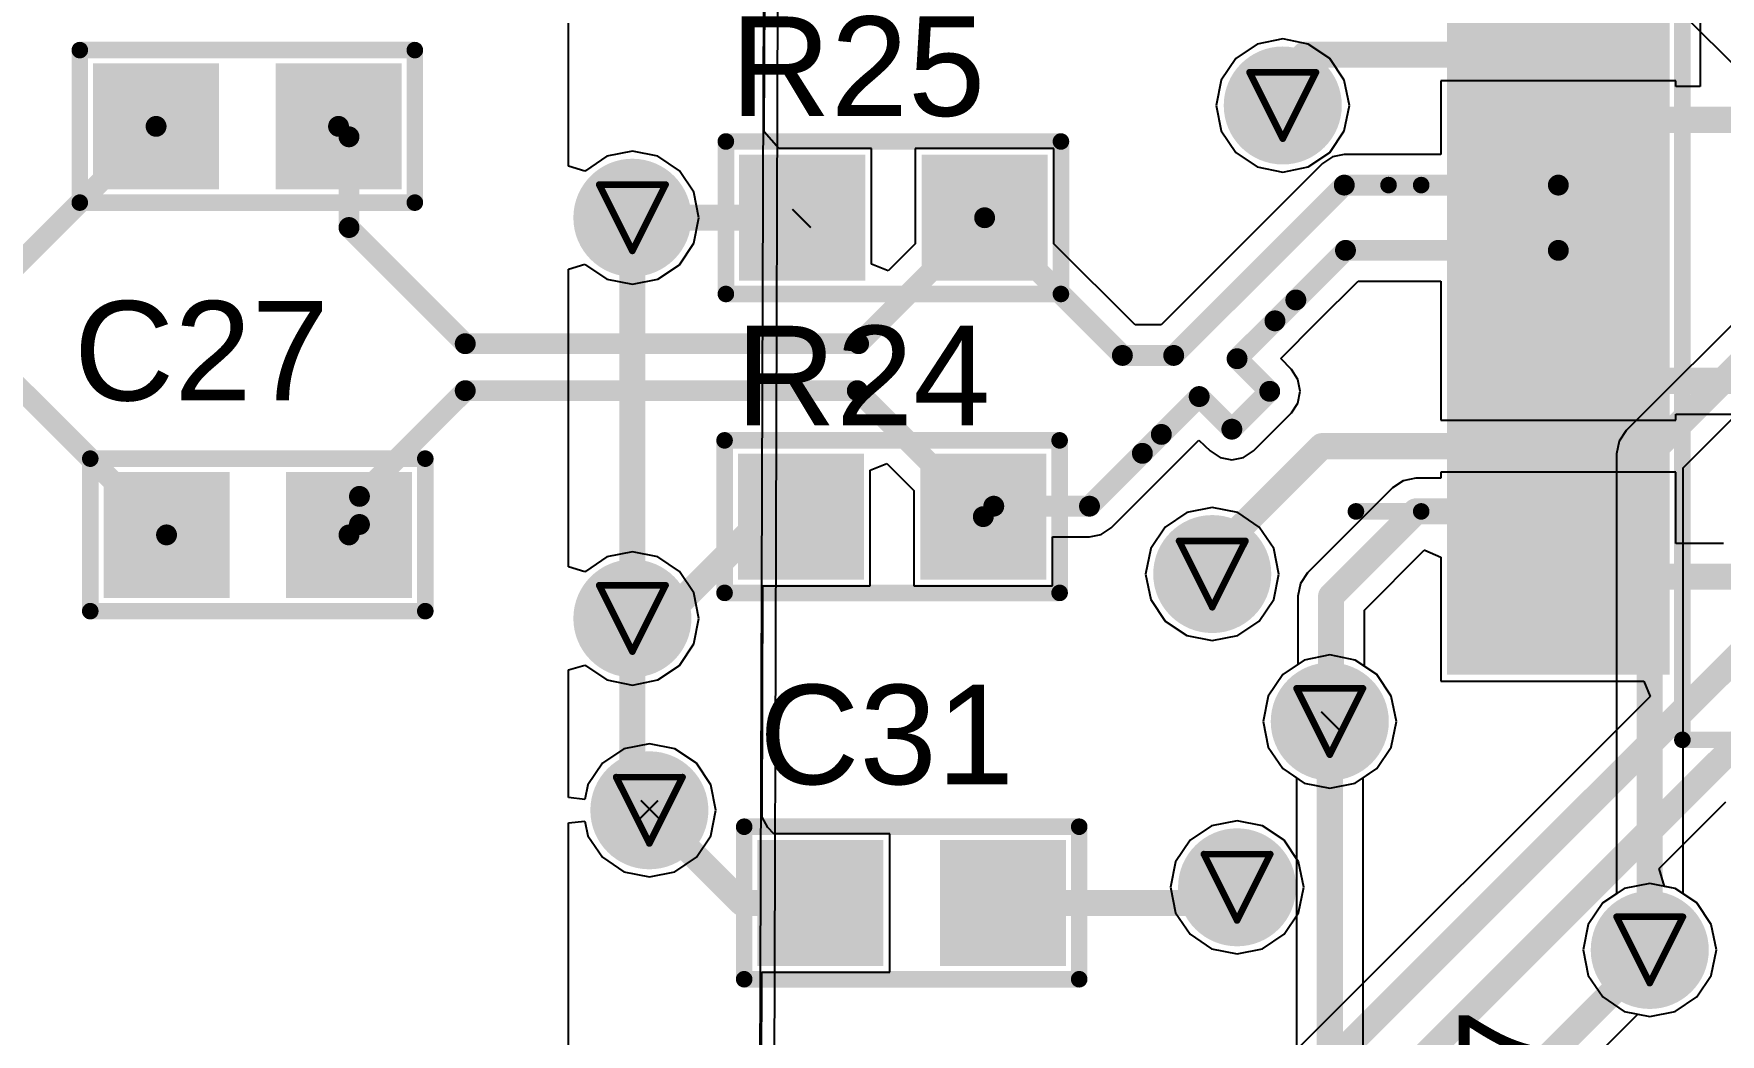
# Model space of a CAD drawing. Header units: inches. Extents: x 0 to 423, y -3 to 110.
# Drawn here: x 26.39 to 39.3, y 7.78 to 15.45 of the extents above; entities that cross this region are included whole.
import ezdxf

# ---------------------------------------------------------------- set-up
doc = ezdxf.new("R2010")
doc.units = ezdxf.units.IN
for name, color, linetype in [('Bottom Layer', 5, 'Continuous'), ('Bottom Solder', 6, 'Continuous'), ('Drill Drawing', 1, 'Continuous'), ('Mechanical 16', 56, 'Continuous'), ('Mechanical 6', 56, 'Continuous'), ('Mid Layer', 16, 'Continuous'), ('Mid Layer 2', 76, 'Continuous'), ('Top Layer', 1, 'Continuous'), ('Top Overlay', 2, 'Continuous'), ('Top Paste', 8, 'Continuous'), ('Top Solder', 216, 'Continuous'), ('Via Holes', 16, 'Continuous')]:
    doc.layers.add(name, color=color, linetype=linetype)
doc.styles.add('Arial', font='', dxfattribs={"height": 0.2})
doc.styles.get('Arial').set_extended_font_data('Arial')

# ---------------------------------------------------------------- blocks, each defined once
blk = doc.blocks.new('C_1608_93')
at = {"layer": 'Top Layer'}
for points in [[(-0.381, 0.381), (0.381, 0.381), (0.381, -0.381), (-0.381, -0.381)], [(1.016, 0.381), (1.778, 0.381), (1.778, -0.381), (1.016, -0.381)]]:
    blk.add_hatch(color=1, dxfattribs=at).paths.add_polyline_path(points)
at = {"layer": 'Top Paste'}
for points in [[(-0.381, 0.381), (0.381, 0.381), (0.381, -0.381), (-0.381, -0.381)], [(1.016, 0.381), (1.778, 0.381), (1.778, -0.381), (1.016, -0.381)]]:
    blk.add_hatch(color=8, dxfattribs=at).paths.add_polyline_path(points)
at = {"layer": 'Top Solder'}
for points in [[(-0.4826, 0.4826), (0.4826, 0.4826), (0.4826, -0.4826), (-0.4826, -0.4826)], [(0.9144, 0.4826), (1.8796, 0.4826), (1.8796, -0.4826), (0.9144, -0.4826)]]:
    blk.add_hatch(color=216, dxfattribs=at).paths.add_polyline_path(points)
at = {"layer": 'Top Overlay', "const_width": 0.127}
for points in [[(-0.5842, -0.5842), (-0.5842, 0.5842)], [(-0.5842, 0.5842), (1.9812, 0.5842)], [(1.9812, -0.5842), (1.9812, 0.5842)], [(-0.5842, -0.5842), (1.9812, -0.5842)]]:
    blk.add_lwpolyline(points, dxfattribs=at)
at = {"layer": 'Top Overlay', "const_width": 0.0635}
for points in [[(-0.61595, 0.5842, 1), (-0.55245, 0.5842, 1)], [(-0.61595, 0.5842, 1), (-0.55245, 0.5842, 1)], [(1.94945, 0.5842, 1), (2.01295, 0.5842, 1)], [(1.94945, 0.5842, 1), (2.01295, 0.5842, 1)], [(-0.61595, -0.5842, 1), (-0.55245, -0.5842, 1)], [(-0.61595, -0.5842, 1), (-0.55245, -0.5842, 1)], [(1.94945, -0.5842, 1), (2.01295, -0.5842, 1)], [(1.94945, -0.5842, 1), (2.01295, -0.5842, 1)]]:
    blk.add_lwpolyline(points, format="xyb", close=True, dxfattribs=at)
blk = doc.blocks.new('C_1608_96')
at = {"layer": 'Top Layer'}
for points in [[(-0.381, 0.381), (0.381, 0.381), (0.381, -0.381), (-0.381, -0.381)], [(1.016, 0.381), (1.778, 0.381), (1.778, -0.381), (1.016, -0.381)]]:
    blk.add_hatch(color=1, dxfattribs=at).paths.add_polyline_path(points)
at = {"layer": 'Top Paste'}
for points in [[(-0.381, 0.381), (0.381, 0.381), (0.381, -0.381), (-0.381, -0.381)], [(1.016, 0.381), (1.778, 0.381), (1.778, -0.381), (1.016, -0.381)]]:
    blk.add_hatch(color=8, dxfattribs=at).paths.add_polyline_path(points)
at = {"layer": 'Top Solder'}
for points in [[(-0.4826, 0.4826), (0.4826, 0.4826), (0.4826, -0.4826), (-0.4826, -0.4826)], [(0.9144, 0.4826), (1.8796, 0.4826), (1.8796, -0.4826), (0.9144, -0.4826)]]:
    blk.add_hatch(color=216, dxfattribs=at).paths.add_polyline_path(points)
at = {"layer": 'Top Overlay', "const_width": 0.127}
for points in [[(-0.5842, -0.5842), (-0.5842, 0.5842)], [(-0.5842, 0.5842), (1.9812, 0.5842)], [(1.9812, -0.5842), (1.9812, 0.5842)], [(-0.5842, -0.5842), (1.9812, -0.5842)]]:
    blk.add_lwpolyline(points, dxfattribs=at)
at = {"layer": 'Top Overlay', "const_width": 0.0635}
for points in [[(-0.61595, 0.5842, 1), (-0.55245, 0.5842, 1)], [(-0.61595, 0.5842, 1), (-0.55245, 0.5842, 1)], [(1.94945, 0.5842, 1), (2.01295, 0.5842, 1)], [(1.94945, 0.5842, 1), (2.01295, 0.5842, 1)], [(-0.61595, -0.5842, 1), (-0.55245, -0.5842, 1)], [(-0.61595, -0.5842, 1), (-0.55245, -0.5842, 1)], [(1.94945, -0.5842, 1), (2.01295, -0.5842, 1)], [(1.94945, -0.5842, 1), (2.01295, -0.5842, 1)]]:
    blk.add_lwpolyline(points, format="xyb", close=True, dxfattribs=at)
blk = doc.blocks.new('C_1608_97')
at = {"layer": 'Top Layer'}
for points in [[(-0.381, 0.381), (0.381, 0.381), (0.381, -0.381), (-0.381, -0.381)], [(1.016, 0.381), (1.778, 0.381), (1.778, -0.381), (1.016, -0.381)]]:
    blk.add_hatch(color=1, dxfattribs=at).paths.add_polyline_path(points)
at = {"layer": 'Top Paste'}
for points in [[(-0.381, 0.381), (0.381, 0.381), (0.381, -0.381), (-0.381, -0.381)], [(1.016, 0.381), (1.778, 0.381), (1.778, -0.381), (1.016, -0.381)]]:
    blk.add_hatch(color=8, dxfattribs=at).paths.add_polyline_path(points)
at = {"layer": 'Top Solder'}
for points in [[(-0.4826, 0.4826), (0.4826, 0.4826), (0.4826, -0.4826), (-0.4826, -0.4826)], [(0.9144, 0.4826), (1.8796, 0.4826), (1.8796, -0.4826), (0.9144, -0.4826)]]:
    blk.add_hatch(color=216, dxfattribs=at).paths.add_polyline_path(points)
at = {"layer": 'Top Overlay', "const_width": 0.127}
for points in [[(-0.5842, 0.5842), (-0.5842, -0.5842)], [(1.9812, 0.5842), (-0.5842, 0.5842)], [(1.9812, 0.5842), (1.9812, -0.5842)], [(1.9812, -0.5842), (-0.5842, -0.5842)]]:
    blk.add_lwpolyline(points, dxfattribs=at)
at = {"layer": 'Top Overlay', "const_width": 0.0635}
for points in [[(-0.61595, 0.5842, 1), (-0.55245, 0.5842, 1)], [(-0.61595, 0.5842, 1), (-0.55245, 0.5842, 1)], [(1.94945, 0.5842, 1), (2.01295, 0.5842, 1)], [(1.94945, 0.5842, 1), (2.01295, 0.5842, 1)], [(-0.61595, -0.5842, 1), (-0.55245, -0.5842, 1)], [(-0.61595, -0.5842, 1), (-0.55245, -0.5842, 1)], [(1.94945, -0.5842, 1), (2.01295, -0.5842, 1)], [(1.94945, -0.5842, 1), (2.01295, -0.5842, 1)]]:
    blk.add_lwpolyline(points, format="xyb", close=True, dxfattribs=at)
blk = doc.blocks.new('R_1608_125')
at = {"layer": 'Top Layer'}
for points in [[(-0.381, 0.381), (0.381, 0.381), (0.381, -0.381), (-0.381, -0.381)], [(1.016, 0.381), (1.778, 0.381), (1.778, -0.381), (1.016, -0.381)]]:
    blk.add_hatch(color=1, dxfattribs=at).paths.add_polyline_path(points)
at = {"layer": 'Top Paste'}
for points in [[(-0.381, 0.381), (0.381, 0.381), (0.381, -0.381), (-0.381, -0.381)], [(1.016, 0.381), (1.778, 0.381), (1.778, -0.381), (1.016, -0.381)]]:
    blk.add_hatch(color=8, dxfattribs=at).paths.add_polyline_path(points)
at = {"layer": 'Top Solder'}
for points in [[(-0.4826, 0.4826), (0.4826, 0.4826), (0.4826, -0.4826), (-0.4826, -0.4826)], [(0.9144, 0.4826), (1.8796, 0.4826), (1.8796, -0.4826), (0.9144, -0.4826)]]:
    blk.add_hatch(color=216, dxfattribs=at).paths.add_polyline_path(points)
at = {"layer": 'Top Overlay', "const_width": 0.127}
for points in [[(-0.5842, 0.5842), (1.9812, 0.5842)], [(-0.5842, -0.5842), (-0.5842, 0.5842)], [(1.9812, -0.5842), (1.9812, 0.5842)], [(-0.5842, -0.5842), (1.9812, -0.5842)]]:
    blk.add_lwpolyline(points, dxfattribs=at)
at = {"layer": 'Top Overlay', "const_width": 0.0635}
for points in [[(-0.61595, 0.5842, 1), (-0.55245, 0.5842, 1)], [(-0.61595, 0.5842, 1), (-0.55245, 0.5842, 1)], [(1.94945, 0.5842, 1), (2.01295, 0.5842, 1)], [(1.94945, 0.5842, 1), (2.01295, 0.5842, 1)], [(-0.61595, -0.5842, 1), (-0.55245, -0.5842, 1)], [(-0.61595, -0.5842, 1), (-0.55245, -0.5842, 1)], [(1.94945, -0.5842, 1), (2.01295, -0.5842, 1)], [(1.94945, -0.5842, 1), (2.01295, -0.5842, 1)]]:
    blk.add_lwpolyline(points, format="xyb", close=True, dxfattribs=at)
blk = doc.blocks.new('R_1608_126')
at = {"layer": 'Top Layer'}
for points in [[(-0.381, 0.381), (0.381, 0.381), (0.381, -0.381), (-0.381, -0.381)], [(1.016, 0.381), (1.778, 0.381), (1.778, -0.381), (1.016, -0.381)]]:
    blk.add_hatch(color=1, dxfattribs=at).paths.add_polyline_path(points)
at = {"layer": 'Top Paste'}
for points in [[(-0.381, 0.381), (0.381, 0.381), (0.381, -0.381), (-0.381, -0.381)], [(1.016, 0.381), (1.778, 0.381), (1.778, -0.381), (1.016, -0.381)]]:
    blk.add_hatch(color=8, dxfattribs=at).paths.add_polyline_path(points)
at = {"layer": 'Top Solder'}
for points in [[(-0.4826, 0.4826), (0.4826, 0.4826), (0.4826, -0.4826), (-0.4826, -0.4826)], [(0.9144, 0.4826), (1.8796, 0.4826), (1.8796, -0.4826), (0.9144, -0.4826)]]:
    blk.add_hatch(color=216, dxfattribs=at).paths.add_polyline_path(points)
at = {"layer": 'Top Overlay', "const_width": 0.127}
for points in [[(-0.5842, 0.5842), (1.9812, 0.5842)], [(-0.5842, -0.5842), (-0.5842, 0.5842)], [(1.9812, -0.5842), (1.9812, 0.5842)], [(-0.5842, -0.5842), (1.9812, -0.5842)]]:
    blk.add_lwpolyline(points, dxfattribs=at)
at = {"layer": 'Top Overlay', "const_width": 0.0635}
for points in [[(-0.61595, 0.5842, 1), (-0.55245, 0.5842, 1)], [(-0.61595, 0.5842, 1), (-0.55245, 0.5842, 1)], [(1.94945, 0.5842, 1), (2.01295, 0.5842, 1)], [(1.94945, 0.5842, 1), (2.01295, 0.5842, 1)], [(-0.61595, -0.5842, 1), (-0.55245, -0.5842, 1)], [(-0.61595, -0.5842, 1), (-0.55245, -0.5842, 1)], [(1.94945, -0.5842, 1), (2.01295, -0.5842, 1)], [(1.94945, -0.5842, 1), (2.01295, -0.5842, 1)]]:
    blk.add_lwpolyline(points, format="xyb", close=True, dxfattribs=at)
blk = doc.blocks.new('W5500_131')
at = {"layer": 'Top Layer'}
for points in [[(-5.200142, 1.900047), (-3.700018, 1.900047), (-3.700018, 1.600073), (-5.200142, 1.600073)], [(-5.200142, 1.399921), (-3.700018, 1.399921), (-3.700018, 1.099947), (-5.200142, 1.099947)], [(-5.200142, 0.900049), (-3.700018, 0.900049), (-3.700018, 0.600075), (-5.200142, 0.600075)], [(-5.200142, 0.399923), (-3.700018, 0.399923), (-3.700018, 0.099949), (-5.200142, 0.099949)], [(-5.200142, -0.099949), (-3.700018, -0.099949), (-3.700018, -0.399923), (-5.200142, -0.399923)], [(-5.200142, -0.600075), (-3.700018, -0.600075), (-3.700018, -0.900049), (-5.200142, -0.900049)], [(-5.200142, -1.099947), (-3.700018, -1.099947), (-3.700018, -1.399921), (-5.200142, -1.399921)], [(-5.200142, -1.600073), (-3.700018, -1.600073), (-3.700018, -1.900047), (-5.200142, -1.900047)], [(-5.200142, -2.099945), (-3.700018, -2.099945), (-3.700018, -2.399919), (-5.200142, -2.399919)], [(-5.200142, -2.600071), (-3.700018, -2.600071), (-3.700018, -2.900045), (-5.200142, -2.900045)]]:
    blk.add_hatch(color=1, dxfattribs=at).paths.add_polyline_path(points)
at = {"layer": 'Top Paste'}
for points in [[(-5.200142, 1.900047), (-3.700018, 1.900047), (-3.700018, 1.600073), (-5.200142, 1.600073)], [(-5.200142, 1.399921), (-3.700018, 1.399921), (-3.700018, 1.099947), (-5.200142, 1.099947)], [(-5.200142, 0.900049), (-3.700018, 0.900049), (-3.700018, 0.600075), (-5.200142, 0.600075)], [(-5.200142, 0.399923), (-3.700018, 0.399923), (-3.700018, 0.099949), (-5.200142, 0.099949)], [(-5.200142, -0.099949), (-3.700018, -0.099949), (-3.700018, -0.399923), (-5.200142, -0.399923)], [(-5.200142, -0.600075), (-3.700018, -0.600075), (-3.700018, -0.900049), (-5.200142, -0.900049)], [(-5.200142, -1.099947), (-3.700018, -1.099947), (-3.700018, -1.399921), (-5.200142, -1.399921)], [(-5.200142, -1.600073), (-3.700018, -1.600073), (-3.700018, -1.900047), (-5.200142, -1.900047)], [(-5.200142, -2.099945), (-3.700018, -2.099945), (-3.700018, -2.399919), (-5.200142, -2.399919)], [(-5.200142, -2.600071), (-3.700018, -2.600071), (-3.700018, -2.900045), (-5.200142, -2.900045)]]:
    blk.add_hatch(color=8, dxfattribs=at).paths.add_polyline_path(points)
at = {"layer": 'Top Solder'}
for points in [[(-5.301742, 2.001647), (-3.598418, 2.001647), (-3.598418, 1.498473), (-5.301742, 1.498473)], [(-5.301742, 1.501521), (-3.598418, 1.501521), (-3.598418, 0.998347), (-5.301742, 0.998347)], [(-5.301742, 1.001649), (-3.598418, 1.001649), (-3.598418, 0.498475), (-5.301742, 0.498475)], [(-5.301742, 0.501523), (-3.598418, 0.501523), (-3.598418, -0.001651), (-5.301742, -0.001651)], [(-5.301742, 0.001651), (-3.598418, 0.001651), (-3.598418, -0.501523), (-5.301742, -0.501523)], [(-5.301742, -0.498475), (-3.598418, -0.498475), (-3.598418, -1.001649), (-5.301742, -1.001649)], [(-5.301742, -0.998347), (-3.598418, -0.998347), (-3.598418, -1.501521), (-5.301742, -1.501521)], [(-5.301742, -1.498473), (-3.598418, -1.498473), (-3.598418, -2.001647), (-5.301742, -2.001647)], [(-5.301742, -1.998345), (-3.598418, -1.998345), (-3.598418, -2.501519), (-5.301742, -2.501519)], [(-5.301742, -2.498471), (-3.598418, -2.498471), (-3.598418, -3.001645), (-5.301742, -3.001645)]]:
    blk.add_hatch(color=216, dxfattribs=at).paths.add_polyline_path(points)
at = {"layer": 'Mechanical 16', "const_width": 0.127}
for points in [[(-3.50012, -3.50012), (-3.50012, 3.50012)], [(-3.50012, -3.50012), (3.50012, -3.50012)]]:
    blk.add_lwpolyline(points, dxfattribs=at)
at = {"layer": 'Mechanical 16', "const_width": 0.0635}
blk.add_lwpolyline([(-3.53187, -3.50012, 1), (-3.46837, -3.50012, 1)], format="xyb", close=True, dxfattribs=at)
blk.add_lwpolyline([(-3.53187, -3.50012, 1), (-3.46837, -3.50012, 1)], format="xyb", close=True, dxfattribs=at)
at = {"layer": 'Mechanical 6', "const_width": 0.127}
for points in [[(-5.750052, 0.750062), (-5.500116, 0.750062)], [(-5.999988, -1.75006), (-5.500116, -1.75006)]]:
    blk.add_lwpolyline(points, dxfattribs=at)
at = {"layer": 'Mechanical 6', "const_width": 0.0635}
for points in [[(-5.781802, 0.750062, 1), (-5.718302, 0.750062, 1)], [(-5.531866, 0.750062, 1), (-5.468366, 0.750062, 1)], [(-6.031738, -1.75006, 1), (-5.968238, -1.75006, 1)], [(-5.531866, -1.75006, 1), (-5.468366, -1.75006, 1)]]:
    blk.add_lwpolyline(points, format="xyb", close=True, dxfattribs=at)

msp = doc.modelspace()

# ---------------------------------------------------------------- hatches: boundary and pattern name
at = {"layer": 'Bottom Layer'}
h = msp.add_hatch(color=5, dxfattribs=at)
edge = h.paths.add_edge_path()
edge.add_arc((35.95, 14.9), 0.35, 0, 360)
h = msp.add_hatch(color=5, dxfattribs=at)
edge = h.paths.add_edge_path()
edge.add_arc((30.97, 14.04), 0.35, 0, 360)
h = msp.add_hatch(color=5, dxfattribs=at)
edge = h.paths.add_edge_path()
edge.add_arc((35.41, 11.31), 0.35, 0, 360)
h = msp.add_hatch(color=5, dxfattribs=at)
edge = h.paths.add_edge_path()
edge.add_arc((30.97, 10.97), 0.35, 0, 360)
h = msp.add_hatch(color=5, dxfattribs=at)
edge = h.paths.add_edge_path()
edge.add_arc((36.31, 10.18), 0.35, 0, 360)
h = msp.add_hatch(color=5, dxfattribs=at)
edge = h.paths.add_edge_path()
edge.add_arc((31.1, 9.5), 0.35, 0, 360)
h = msp.add_hatch(color=5, dxfattribs=at)
edge = h.paths.add_edge_path()
edge.add_arc((35.6, 8.91), 0.35, 0, 360)
h = msp.add_hatch(color=5, dxfattribs=at)
edge = h.paths.add_edge_path()
edge.add_arc((38.76, 8.43), 0.35, 0, 360)
at = {"layer": 'Bottom Solder'}
h = msp.add_hatch(color=6, dxfattribs=at)
edge = h.paths.add_edge_path()
edge.add_arc((35.95, 14.9), 0.452, 0, 360)
h = msp.add_hatch(color=6, dxfattribs=at)
edge = h.paths.add_edge_path()
edge.add_arc((30.97, 14.04), 0.452, 0, 360)
h = msp.add_hatch(color=6, dxfattribs=at)
edge = h.paths.add_edge_path()
edge.add_arc((35.41, 11.31), 0.452, 0, 360)
h = msp.add_hatch(color=6, dxfattribs=at)
edge = h.paths.add_edge_path()
edge.add_arc((30.97, 10.97), 0.452, 0, 360)
h = msp.add_hatch(color=6, dxfattribs=at)
edge = h.paths.add_edge_path()
edge.add_arc((36.31, 10.18), 0.452, 0, 360)
h = msp.add_hatch(color=6, dxfattribs=at)
edge = h.paths.add_edge_path()
edge.add_arc((31.1, 9.5), 0.452, 0, 360)
h = msp.add_hatch(color=6, dxfattribs=at)
edge = h.paths.add_edge_path()
edge.add_arc((35.6, 8.91), 0.452, 0, 360)
h = msp.add_hatch(color=6, dxfattribs=at)
edge = h.paths.add_edge_path()
edge.add_arc((38.76, 8.43), 0.452, 0, 360)
at = {"layer": 'Mid Layer'}
h = msp.add_hatch(color=16, dxfattribs=at)
edge = h.paths.add_edge_path()
edge.add_arc((35.95, 14.9), 0.35, 0, 360)
h = msp.add_hatch(color=16, dxfattribs=at)
edge = h.paths.add_edge_path()
edge.add_arc((30.97, 14.04), 0.35, 0, 360)
h = msp.add_hatch(color=16, dxfattribs=at)
edge = h.paths.add_edge_path()
edge.add_arc((35.41, 11.31), 0.35, 0, 360)
h = msp.add_hatch(color=16, dxfattribs=at)
edge = h.paths.add_edge_path()
edge.add_arc((30.97, 10.97), 0.35, 0, 360)
h = msp.add_hatch(color=16, dxfattribs=at)
edge = h.paths.add_edge_path()
edge.add_arc((36.31, 10.18), 0.35, 0, 360)
h = msp.add_hatch(color=16, dxfattribs=at)
edge = h.paths.add_edge_path()
edge.add_arc((31.1, 9.5), 0.35, 0, 360)
h = msp.add_hatch(color=16, dxfattribs=at)
edge = h.paths.add_edge_path()
edge.add_arc((35.6, 8.91), 0.35, 0, 360)
h = msp.add_hatch(color=16, dxfattribs=at)
edge = h.paths.add_edge_path()
edge.add_arc((38.76, 8.43), 0.35, 0, 360)
at = {"layer": 'Mid Layer 2'}
h = msp.add_hatch(color=76, dxfattribs=at)
edge = h.paths.add_edge_path()
edge.add_arc((35.95, 14.9), 0.35, 0, 360)
h = msp.add_hatch(color=76, dxfattribs=at)
edge = h.paths.add_edge_path()
edge.add_arc((30.97, 14.04), 0.35, 0, 360)
h = msp.add_hatch(color=76, dxfattribs=at)
edge = h.paths.add_edge_path()
edge.add_arc((35.41, 11.31), 0.35, 0, 360)
h = msp.add_hatch(color=76, dxfattribs=at)
edge = h.paths.add_edge_path()
edge.add_arc((30.97, 10.97), 0.35, 0, 360)
h = msp.add_hatch(color=76, dxfattribs=at)
edge = h.paths.add_edge_path()
edge.add_arc((36.31, 10.18), 0.35, 0, 360)
h = msp.add_hatch(color=76, dxfattribs=at)
edge = h.paths.add_edge_path()
edge.add_arc((31.1, 9.5), 0.35, 0, 360)
h = msp.add_hatch(color=76, dxfattribs=at)
edge = h.paths.add_edge_path()
edge.add_arc((35.6, 8.91), 0.35, 0, 360)
h = msp.add_hatch(color=76, dxfattribs=at)
edge = h.paths.add_edge_path()
edge.add_arc((38.76, 8.43), 0.35, 0, 360)
at = {"layer": 'Top Layer'}
h = msp.add_hatch(color=1, dxfattribs=at)
edge = h.paths.add_edge_path()
edge.add_arc((35.95, 14.9), 0.35, 0, 360)
h = msp.add_hatch(color=1, dxfattribs=at)
edge = h.paths.add_edge_path()
edge.add_arc((30.97, 14.04), 0.35, 0, 360)
h = msp.add_hatch(color=1, dxfattribs=at)
edge = h.paths.add_edge_path()
edge.add_arc((35.41, 11.31), 0.35, 0, 360)
h = msp.add_hatch(color=1, dxfattribs=at)
edge = h.paths.add_edge_path()
edge.add_arc((30.97, 10.97), 0.35, 0, 360)
h = msp.add_hatch(color=1, dxfattribs=at)
edge = h.paths.add_edge_path()
edge.add_arc((36.31, 10.18), 0.35, 0, 360)
h = msp.add_hatch(color=1, dxfattribs=at)
edge = h.paths.add_edge_path()
edge.add_arc((31.1, 9.5), 0.35, 0, 360)
h = msp.add_hatch(color=1, dxfattribs=at)
edge = h.paths.add_edge_path()
edge.add_arc((35.6, 8.91), 0.35, 0, 360)
h = msp.add_hatch(color=1, dxfattribs=at)
edge = h.paths.add_edge_path()
edge.add_arc((38.76, 8.43), 0.35, 0, 360)
at = {"layer": 'Top Solder'}
h = msp.add_hatch(color=216, dxfattribs=at)
edge = h.paths.add_edge_path()
edge.add_arc((35.95, 14.9), 0.452, 0, 360)
h = msp.add_hatch(color=216, dxfattribs=at)
edge = h.paths.add_edge_path()
edge.add_arc((30.97, 14.04), 0.452, 0, 360)
h = msp.add_hatch(color=216, dxfattribs=at)
edge = h.paths.add_edge_path()
edge.add_arc((35.41, 11.31), 0.452, 0, 360)
h = msp.add_hatch(color=216, dxfattribs=at)
edge = h.paths.add_edge_path()
edge.add_arc((30.97, 10.97), 0.452, 0, 360)
h = msp.add_hatch(color=216, dxfattribs=at)
edge = h.paths.add_edge_path()
edge.add_arc((36.31, 10.18), 0.452, 0, 360)
h = msp.add_hatch(color=216, dxfattribs=at)
edge = h.paths.add_edge_path()
edge.add_arc((31.1, 9.5), 0.452, 0, 360)
h = msp.add_hatch(color=216, dxfattribs=at)
edge = h.paths.add_edge_path()
edge.add_arc((35.6, 8.91), 0.452, 0, 360)
h = msp.add_hatch(color=216, dxfattribs=at)
edge = h.paths.add_edge_path()
edge.add_arc((38.76, 8.43), 0.452, 0, 360)
at = {"layer": 'Via Holes'}
h = msp.add_hatch(color=7, dxfattribs=at)
edge = h.paths.add_edge_path()
edge.add_arc((35.95, 14.9), 0.25, 0, 360)
h = msp.add_hatch(color=7, dxfattribs=at)
edge = h.paths.add_edge_path()
edge.add_arc((30.97, 14.04), 0.25, 0, 360)
h = msp.add_hatch(color=7, dxfattribs=at)
edge = h.paths.add_edge_path()
edge.add_arc((35.41, 11.31), 0.25, 0, 360)
h = msp.add_hatch(color=7, dxfattribs=at)
edge = h.paths.add_edge_path()
edge.add_arc((30.97, 10.97), 0.25, 0, 360)
h = msp.add_hatch(color=7, dxfattribs=at)
edge = h.paths.add_edge_path()
edge.add_arc((36.31, 10.18), 0.25, 0, 360)
h = msp.add_hatch(color=7, dxfattribs=at)
edge = h.paths.add_edge_path()
edge.add_arc((31.1, 9.5), 0.25, 0, 360)
h = msp.add_hatch(color=7, dxfattribs=at)
edge = h.paths.add_edge_path()
edge.add_arc((35.6, 8.91), 0.25, 0, 360)
h = msp.add_hatch(color=7, dxfattribs=at)
edge = h.paths.add_edge_path()
edge.add_arc((38.76, 8.43), 0.25, 0, 360)

# ---------------------------------------------------------------- linework, layer by layer
at = {"layer": 'Bottom Layer'}
for p, q in [((31.973, 14.969), (31.995, 21.859)), ((42.265, 16.095), (38.58, 12.41)), ((39.015, 12.124), (42.625, 15.735)), ((31.942, 5.432), (31.973, 14.969)), ((38.58, 12.41), (38.525, 12.328)), ((38.525, 12.328), (38.505, 12.23)), ((38.505, 12.23), (38.505, 8.861)), ((39.015, 8.861), (39.015, 12.124)), ((36.115, 10.651), (35.95, 10.541)), ((36.31, 10.69), (36.115, 10.651)), ((36.505, 10.651), (36.31, 10.69)), ((36.67, 10.541), (36.505, 10.651)), ((35.95, 10.541), (35.839, 10.375)), ((36.781, 10.375), (36.67, 10.541)), ((35.839, 10.375), (35.8, 10.18)), ((36.82, 10.18), (36.781, 10.375)), ((35.8, 10.18), (35.839, 9.985)), ((36.781, 9.985), (36.82, 10.18)), ((35.839, 9.985), (35.95, 9.82)), ((36.67, 9.82), (36.781, 9.985)), ((35.95, 9.82), (36.055, 9.749)), ((36.565, 9.749), (36.67, 9.82)), ((36.055, 9.749), (36.055, 6.006)), ((36.565, 5.9), (36.565, 9.749)), ((38.4, 8.79), (38.289, 8.625)), ((38.505, 8.861), (38.4, 8.79)), ((39.12, 8.79), (39.015, 8.861)), ((39.231, 8.625), (39.12, 8.79)), ((38.289, 8.625), (38.25, 8.43)), ((39.27, 8.43), (39.231, 8.625)), ((38.25, 8.43), (38.289, 8.235)), ((39.231, 8.235), (39.27, 8.43)), ((38.289, 8.235), (38.4, 8.07)), ((39.12, 8.07), (39.231, 8.235)), ((38.4, 8.07), (38.565, 7.959)), ((38.955, 7.959), (39.12, 8.07)), ((38.565, 7.959), (38.76, 7.92)), ((38.76, 7.92), (38.955, 7.959))]:
    msp.add_line(p, q, dxfattribs=at)
at = {"layer": 'Bottom Layer', "const_width": 0.2}
for points in [[(38.76, 12.23), (42.75, 16.22)], [(30.97, 10.97), (30.97, 14.04)], [(38.76, 8.43), (38.76, 12.23)], [(30.97, 9.63), (30.97, 10.97)], [(36.31, 5.9), (36.31, 10.18)], [(30.97, 9.63), (31.09, 9.51)]]:
    msp.add_lwpolyline(points, dxfattribs=at)
at = {"layer": 'Bottom Layer', "const_width": 0.1}
for points in [[(30.92, 14.04, 1), (31.02, 14.04, 1)], [(38.71, 12.23, 1), (38.81, 12.23, 1)], [(38.71, 12.23, 1), (38.81, 12.23, 1)], [(30.92, 10.97, 1), (31.02, 10.97, 1)], [(30.92, 10.97, 1), (31.02, 10.97, 1)], [(36.26, 10.18, 1), (36.36, 10.18, 1)], [(30.92, 9.63, 1), (31.02, 9.63, 1)], [(30.92, 9.63, 1), (31.02, 9.63, 1)], [(31.04, 9.51, 1), (31.14, 9.51, 1)], [(38.71, 8.43, 1), (38.81, 8.43, 1)]]:
    msp.add_lwpolyline(points, format="xyb", close=True, dxfattribs=at)
at = {"layer": 'Drill Drawing', "const_width": 0.0508}
for points in [[(35.696, 15.154), (36.204, 15.154)], [(35.696, 15.154), (35.95, 14.646)], [(35.95, 14.646), (36.204, 15.154)], [(30.716, 14.294), (31.224, 14.294)], [(30.716, 14.294), (30.97, 13.786)], [(30.97, 13.786), (31.224, 14.294)], [(35.156, 11.564), (35.664, 11.564)], [(35.156, 11.564), (35.41, 11.056)], [(35.41, 11.056), (35.664, 11.564)], [(30.716, 11.224), (31.224, 11.224)], [(30.716, 11.224), (30.97, 10.716)], [(30.97, 10.716), (31.224, 11.224)], [(36.056, 10.434), (36.564, 10.434)], [(36.056, 10.434), (36.31, 9.926)], [(36.31, 9.926), (36.564, 10.434)], [(30.846, 9.754), (31.354, 9.754)], [(30.846, 9.754), (31.1, 9.246)], [(31.1, 9.246), (31.354, 9.754)], [(35.346, 9.164), (35.854, 9.164)], [(35.346, 9.164), (35.6, 8.656)], [(35.6, 8.656), (35.854, 9.164)], [(38.506, 8.684), (39.014, 8.684)], [(38.506, 8.684), (38.76, 8.176)], [(38.76, 8.176), (39.014, 8.684)]]:
    msp.add_lwpolyline(points, dxfattribs=at)
at = {"layer": 'Drill Drawing', "const_width": 0.0254}
for points in [[(35.683, 15.154, 1), (35.709, 15.154, 1)], [(35.683, 15.154, 1), (35.709, 15.154, 1)], [(36.191, 15.154, 1), (36.217, 15.154, 1)], [(36.191, 15.154, 1), (36.217, 15.154, 1)], [(35.937, 14.646, 1), (35.963, 14.646, 1)], [(35.937, 14.646, 1), (35.963, 14.646, 1)], [(30.703, 14.294, 1), (30.729, 14.294, 1)], [(30.703, 14.294, 1), (30.729, 14.294, 1)], [(31.211, 14.294, 1), (31.237, 14.294, 1)], [(31.211, 14.294, 1), (31.237, 14.294, 1)], [(30.957, 13.786, 1), (30.983, 13.786, 1)], [(30.957, 13.786, 1), (30.983, 13.786, 1)], [(35.143, 11.564, 1), (35.169, 11.564, 1)], [(35.143, 11.564, 1), (35.169, 11.564, 1)], [(35.651, 11.564, 1), (35.677, 11.564, 1)], [(35.651, 11.564, 1), (35.677, 11.564, 1)], [(30.703, 11.224, 1), (30.729, 11.224, 1)], [(30.703, 11.224, 1), (30.729, 11.224, 1)], [(31.211, 11.224, 1), (31.237, 11.224, 1)], [(31.211, 11.224, 1), (31.237, 11.224, 1)], [(35.397, 11.056, 1), (35.423, 11.056, 1)], [(35.397, 11.056, 1), (35.423, 11.056, 1)], [(30.957, 10.716, 1), (30.983, 10.716, 1)], [(30.957, 10.716, 1), (30.983, 10.716, 1)], [(36.043, 10.434, 1), (36.069, 10.434, 1)], [(36.043, 10.434, 1), (36.069, 10.434, 1)], [(36.551, 10.434, 1), (36.577, 10.434, 1)], [(36.551, 10.434, 1), (36.577, 10.434, 1)], [(36.297, 9.926, 1), (36.323, 9.926, 1)], [(36.297, 9.926, 1), (36.323, 9.926, 1)], [(30.833, 9.754, 1), (30.859, 9.754, 1)], [(30.833, 9.754, 1), (30.859, 9.754, 1)], [(31.341, 9.754, 1), (31.367, 9.754, 1)], [(31.341, 9.754, 1), (31.367, 9.754, 1)], [(31.087, 9.246, 1), (31.113, 9.246, 1)], [(31.087, 9.246, 1), (31.113, 9.246, 1)], [(35.333, 9.164, 1), (35.359, 9.164, 1)], [(35.333, 9.164, 1), (35.359, 9.164, 1)], [(35.841, 9.164, 1), (35.867, 9.164, 1)], [(35.841, 9.164, 1), (35.867, 9.164, 1)], [(35.587, 8.656, 1), (35.613, 8.656, 1)], [(35.587, 8.656, 1), (35.613, 8.656, 1)], [(38.493, 8.684, 1), (38.519, 8.684, 1)], [(38.493, 8.684, 1), (38.519, 8.684, 1)], [(39.001, 8.684, 1), (39.027, 8.684, 1)], [(39.001, 8.684, 1), (39.027, 8.684, 1)], [(38.747, 8.176, 1), (38.773, 8.176, 1)], [(38.747, 8.176, 1), (38.773, 8.176, 1)]]:
    msp.add_lwpolyline(points, format="xyb", close=True, dxfattribs=at)
at = {"layer": 'Mid Layer'}
for p, q in [((32.037, 0.89), (32.226, 60.02)), ((36.115, 10.651), (35.95, 10.541)), ((36.31, 10.69), (36.115, 10.651)), ((36.505, 10.651), (36.31, 10.69)), ((36.67, 10.541), (36.505, 10.651)), ((35.95, 10.541), (35.839, 10.375)), ((36.781, 10.375), (36.67, 10.541)), ((35.839, 10.375), (35.8, 10.18)), ((36.82, 10.18), (36.781, 10.375)), ((35.8, 10.18), (35.839, 9.985)), ((36.781, 9.985), (36.82, 10.18)), ((35.839, 9.985), (35.95, 9.82)), ((36.67, 9.82), (36.781, 9.985)), ((35.95, 9.82), (36.115, 9.709)), ((36.505, 9.709), (36.67, 9.82)), ((36.115, 9.709), (36.31, 9.67)), ((36.31, 9.67), (36.505, 9.709)), ((38.76, 8.94), (38.565, 8.901)), ((38.955, 8.901), (38.76, 8.94)), ((38.4, 8.79), (38.289, 8.625)), ((38.565, 8.901), (38.4, 8.79)), ((39.12, 8.79), (38.955, 8.901)), ((39.231, 8.625), (39.12, 8.79)), ((38.289, 8.625), (38.25, 8.43)), ((39.27, 8.43), (39.231, 8.625)), ((38.25, 8.43), (38.289, 8.235)), ((39.231, 8.235), (39.27, 8.43)), ((38.289, 8.235), (38.4, 8.07)), ((39.12, 8.07), (39.231, 8.235)), ((38.4, 8.07), (38.565, 7.959)), ((38.955, 7.959), (39.12, 8.07)), ((38.565, 7.959), (38.76, 7.92)), ((38.76, 7.92), (38.955, 7.959))]:
    msp.add_line(p, q, dxfattribs=at)
at = {"layer": 'Mid Layer 2'}
for p, q in [((30.48, 14.435), (30.48, 19.38)), ((35.233, 19.38), (43.844, 10.769)), ((35.755, 15.371), (35.59, 15.26)), ((35.95, 15.41), (35.755, 15.371)), ((36.145, 15.371), (35.95, 15.41)), ((36.31, 15.26), (36.145, 15.371)), ((35.59, 15.26), (35.479, 15.095)), ((36.421, 15.095), (36.31, 15.26)), ((35.479, 15.095), (35.44, 14.9)), ((36.46, 14.9), (36.421, 15.095)), ((35.44, 14.9), (35.479, 14.705)), ((36.421, 14.705), (36.46, 14.9)), ((35.479, 14.705), (35.59, 14.54)), ((36.31, 14.54), (36.421, 14.705)), ((30.775, 14.511), (30.61, 14.4)), ((30.97, 14.55), (30.775, 14.511)), ((31.165, 14.511), (30.97, 14.55)), ((31.33, 14.4), (31.165, 14.511)), ((35.59, 14.54), (35.755, 14.429)), ((36.145, 14.429), (36.31, 14.54)), ((30.607, 14.397), (30.48, 14.435)), ((30.61, 14.4), (30.607, 14.397)), ((31.441, 14.235), (31.33, 14.4)), ((35.755, 14.429), (35.95, 14.39)), ((35.95, 14.39), (36.145, 14.429)), ((31.48, 14.04), (31.441, 14.235)), ((31.441, 13.845), (31.48, 14.04)), ((31.33, 13.68), (31.441, 13.845)), ((30.48, 13.645), (30.607, 13.683)), ((30.48, 11.365), (30.48, 13.645)), ((30.607, 13.683), (30.61, 13.68)), ((30.61, 13.68), (30.775, 13.569)), ((30.775, 13.569), (30.97, 13.53)), ((30.97, 13.53), (31.165, 13.569)), ((31.165, 13.569), (31.33, 13.68)), ((35.215, 11.781), (35.05, 11.67)), ((35.41, 11.82), (35.215, 11.781)), ((35.605, 11.781), (35.41, 11.82)), ((35.77, 11.67), (35.605, 11.781)), ((35.05, 11.67), (34.939, 11.505)), ((35.881, 11.505), (35.77, 11.67)), ((34.939, 11.505), (34.9, 11.31)), ((35.92, 11.31), (35.881, 11.505)), ((30.607, 11.327), (30.48, 11.365)), ((30.775, 11.441), (30.61, 11.33)), ((30.97, 11.48), (30.775, 11.441)), ((31.165, 11.441), (30.97, 11.48)), ((31.33, 11.33), (31.165, 11.441)), ((30.61, 11.33), (30.607, 11.327)), ((31.441, 11.165), (31.33, 11.33)), ((34.9, 11.31), (34.939, 11.115)), ((35.881, 11.115), (35.92, 11.31)), ((31.48, 10.97), (31.441, 11.165)), ((34.939, 11.115), (35.05, 10.95)), ((35.77, 10.95), (35.881, 11.115)), ((31.441, 10.775), (31.48, 10.97)), ((35.05, 10.95), (35.215, 10.839)), ((35.605, 10.839), (35.77, 10.95)), ((31.33, 10.61), (31.441, 10.775)), ((35.215, 10.839), (35.41, 10.8)), ((35.41, 10.8), (35.605, 10.839)), ((30.48, 10.575), (30.607, 10.613)), ((30.607, 10.613), (30.61, 10.61)), ((30.61, 10.61), (30.775, 10.499)), ((31.165, 10.499), (31.33, 10.61)), ((36.115, 10.651), (35.95, 10.541)), ((36.31, 10.69), (36.115, 10.651)), ((36.505, 10.651), (36.31, 10.69)), ((36.67, 10.541), (36.505, 10.651)), ((30.48, 9.597), (30.48, 10.575)), ((30.775, 10.499), (30.97, 10.46)), ((30.97, 10.46), (31.165, 10.499)), ((35.95, 10.541), (35.839, 10.375)), ((36.781, 10.375), (36.67, 10.541)), ((35.839, 10.375), (35.8, 10.18)), ((36.82, 10.18), (36.781, 10.375)), ((35.8, 10.18), (35.839, 9.985)), ((36.781, 9.985), (36.82, 10.18)), ((30.905, 9.971), (30.74, 9.86)), ((31.1, 10.01), (30.905, 9.971)), ((31.295, 9.971), (31.1, 10.01)), ((31.46, 9.86), (31.295, 9.971)), ((35.839, 9.985), (35.95, 9.82)), ((36.67, 9.82), (36.781, 9.985)), ((30.74, 9.86), (30.629, 9.695)), ((31.571, 9.695), (31.46, 9.86)), ((35.95, 9.82), (36.115, 9.709)), ((36.505, 9.709), (36.67, 9.82)), ((30.629, 9.695), (30.607, 9.584)), ((31.61, 9.5), (31.571, 9.695)), ((36.115, 9.709), (36.31, 9.67)), ((36.31, 9.67), (36.505, 9.709)), ((30.607, 9.584), (30.48, 9.597)), ((31.571, 9.305), (31.61, 9.5)), ((30.48, 9.403), (30.607, 9.416)), ((30.48, 0.88), (30.48, 9.403)), ((30.607, 9.416), (30.629, 9.305)), ((30.629, 9.305), (30.74, 9.14)), ((31.46, 9.14), (31.571, 9.305)), ((35.405, 9.381), (35.24, 9.27)), ((35.6, 9.42), (35.405, 9.381)), ((35.795, 9.381), (35.6, 9.42)), ((35.96, 9.27), (35.795, 9.381)), ((35.24, 9.27), (35.129, 9.105)), ((36.071, 9.105), (35.96, 9.27)), ((30.74, 9.14), (30.905, 9.029)), ((31.295, 9.029), (31.46, 9.14)), ((35.129, 9.105), (35.09, 8.91)), ((36.11, 8.91), (36.071, 9.105)), ((30.905, 9.029), (31.1, 8.99)), ((31.1, 8.99), (31.295, 9.029)), ((38.76, 8.94), (38.565, 8.901)), ((38.955, 8.901), (38.76, 8.94)), ((35.09, 8.91), (35.129, 8.715)), ((36.071, 8.715), (36.11, 8.91)), ((38.4, 8.79), (38.289, 8.625)), ((38.565, 8.901), (38.4, 8.79)), ((39.12, 8.79), (38.955, 8.901)), ((39.231, 8.625), (39.12, 8.79)), ((35.129, 8.715), (35.24, 8.55)), ((35.96, 8.55), (36.071, 8.715)), ((35.24, 8.55), (35.405, 8.439)), ((35.795, 8.439), (35.96, 8.55)), ((38.289, 8.625), (38.25, 8.43)), ((39.27, 8.43), (39.231, 8.625)), ((35.405, 8.439), (35.6, 8.4)), ((35.6, 8.4), (35.795, 8.439)), ((38.25, 8.43), (38.289, 8.235)), ((39.231, 8.235), (39.27, 8.43)), ((38.289, 8.235), (38.4, 8.07)), ((39.12, 8.07), (39.231, 8.235)), ((38.4, 8.07), (38.565, 7.959)), ((38.955, 7.959), (39.12, 8.07)), ((38.565, 7.959), (38.76, 7.92)), ((38.76, 7.92), (38.955, 7.959))]:
    msp.add_line(p, q, dxfattribs=at)
at = {"layer": 'Mid Layer 2', "const_width": 0.2}
msp.add_lwpolyline([(31.09, 9.51), (31.1, 9.5)], dxfattribs=at)
at = {"layer": 'Mid Layer 2', "const_width": 0.1}
for points in [[(31.04, 9.51, 1), (31.14, 9.51, 1)], [(31.05, 9.5, 1), (31.15, 9.5, 1)]]:
    msp.add_lwpolyline(points, format="xyb", close=True, dxfattribs=at)
at = {"layer": 'Top Layer'}
for p, q in [((39.145, 16.425), (39.145, 15.045)), ((31.98, 14.698), (31.985, 16.019)), ((38.96, 15.09), (37.16, 15.09)), ((37.16, 15.09), (37.16, 14.525)), ((38.96, 15.045), (38.96, 15.09)), ((39.145, 15.045), (38.96, 15.045)), ((32.091, 14.571), (31.98, 14.698)), ((32.801, 14.571), (32.091, 14.571)), ((32.801, 13.685), (32.801, 14.571)), ((34.198, 14.571), (33.136, 14.571)), ((33.136, 14.571), (33.136, 13.841)), ((34.198, 13.841), (34.198, 14.571)), ((36.331, 14.507), (36.255, 14.456)), ((36.421, 14.525), (36.331, 14.507)), ((37.16, 14.525), (36.421, 14.525)), ((36.255, 14.456), (35.018, 13.219)), ((36.255, 14.456), (36.255, 14.456)), ((33.136, 13.841), (32.928, 13.633)), ((34.82, 13.219), (34.198, 13.841)), ((32.928, 13.633), (32.801, 13.685)), ((36.216, 13.244), (36.527, 13.555)), ((36.527, 13.555), (37.16, 13.555)), ((37.16, 13.555), (37.16, 12.49)), ((35.018, 13.219), (34.82, 13.219)), ((35.934, 12.962), (36.216, 13.244)), ((36.216, 13.244), (36.216, 13.244)), ((36.016, 12.876), (35.934, 12.962)), ((36.066, 12.8), (36.016, 12.876)), ((36.084, 12.71), (36.066, 12.8)), ((36.066, 12.62), (36.084, 12.71)), ((35.726, 12.254), (36.016, 12.544)), ((36.016, 12.544), (36.066, 12.62)), ((38.96, 12.49), (38.96, 12.535)), ((38.96, 12.535), (39.505, 12.535)), ((37.16, 12.49), (38.96, 12.49)), ((35.186, 12.214), (35.307, 12.336)), ((35.307, 12.336), (35.394, 12.254)), ((32.791, 12.105), (32.918, 12.157)), ((32.918, 12.157), (33.126, 11.949)), ((35.041, 12.069), (35.186, 12.214)), ((35.186, 12.214), (35.186, 12.214)), ((35.394, 12.254), (35.47, 12.203)), ((35.47, 12.203), (35.56, 12.185)), ((35.56, 12.185), (35.65, 12.203)), ((35.65, 12.203), (35.726, 12.254)), ((32.791, 11.219), (32.791, 12.105)), ((34.636, 11.664), (35.041, 12.069)), ((36.872, 12.025), (36.79, 11.97)), ((36.97, 12.045), (36.872, 12.025)), ((37.16, 12.045), (36.97, 12.045)), ((38.96, 12.09), (37.16, 12.09)), ((37.16, 12.09), (37.16, 12.045)), ((38.96, 11.545), (38.96, 12.09)), ((33.126, 11.949), (33.126, 11.219)), ((36.79, 11.97), (36.14, 11.32)), ((34.56, 11.613), (34.636, 11.664)), ((34.188, 11.219), (34.188, 11.595)), ((34.188, 11.595), (34.47, 11.595)), ((34.47, 11.595), (34.56, 11.613)), ((34.47, 11.595), (34.47, 11.595)), ((39.324, 11.545), (38.96, 11.545)), ((36.575, 11.034), (37.033, 11.492)), ((37.033, 11.492), (37.039, 11.492)), ((37.039, 11.492), (37.16, 11.44)), ((37.16, 11.44), (37.16, 10.49)), ((36.085, 11.238), (36.065, 11.14)), ((36.14, 11.32), (36.085, 11.238)), ((31.964, 9.448), (31.969, 11.219)), ((31.969, 11.219), (32.791, 11.219)), ((33.126, 11.219), (34.188, 11.219)), ((36.065, 11.14), (36.065, 10.618)), ((36.575, 10.604), (36.575, 11.034)), ((36.065, 10.618), (35.95, 10.541)), ((36.67, 10.541), (36.575, 10.604)), ((35.95, 10.541), (35.839, 10.375)), ((36.781, 10.375), (36.67, 10.541)), ((37.16, 10.49), (38.714, 10.49)), ((38.714, 10.49), (38.762, 10.373)), ((38.762, 10.373), (35.644, 7.255)), ((35.839, 10.375), (35.8, 10.18)), ((36.82, 10.18), (36.781, 10.375)), ((35.8, 10.18), (35.839, 9.985)), ((36.781, 9.985), (36.82, 10.18)), ((35.839, 9.985), (35.95, 9.82)), ((36.67, 9.82), (36.781, 9.985)), ((35.95, 9.82), (36.115, 9.709)), ((36.505, 9.709), (36.67, 9.82)), ((36.115, 9.709), (36.31, 9.67)), ((36.31, 9.67), (36.505, 9.709)), ((38.832, 9.055), (39.343, 9.566)), ((32.007, 9.367), (31.964, 9.448)), ((32.053, 9.321), (32.007, 9.367)), ((32.941, 9.321), (32.053, 9.321)), ((32.941, 8.259), (32.941, 9.321)), ((38.874, 8.917), (38.832, 9.055)), ((38.955, 8.901), (38.874, 8.917)), ((39.12, 8.79), (38.955, 8.901)), ((39.231, 8.625), (39.12, 8.79)), ((39.27, 8.43), (39.231, 8.625)), ((39.231, 8.235), (39.27, 8.43)), ((31.957, 7.345), (31.96, 8.259)), ((31.96, 8.259), (32.941, 8.259)), ((39.12, 8.07), (39.231, 8.235)), ((38.955, 7.959), (39.12, 8.07)), ((36.653, 5.924), (38.668, 7.939)), ((38.668, 7.939), (38.76, 7.92)), ((38.76, 7.92), (38.955, 7.959))]:
    msp.add_line(p, q, dxfattribs=at)
for points, const_width in [([(35.95, 15.12), (36.12, 15.29)], 0.2), ([(36.12, 15.29), (38.06, 15.29)], 0.2), ([(35.95, 14.9), (35.95, 15.12)], 0.2), ([(38.06, 14.79), (39.4, 14.79)], 0.2), ([(25.938, 13.355), (27.323, 14.74)], 0.16), ([(28.72, 14.74), (28.8, 14.66)], 0.16), ([(28.8, 13.965), (28.8, 14.66)], 0.16), ([(35.115, 12.985), (36.421, 14.29)], 0.16), ([(36.421, 14.29), (38.06, 14.29)], 0.16), ([(30.97, 14.04), (32.27, 14.04)], 0.2), ([(32.26, 14.03), (32.27, 14.04)], 0.2), ([(32.702, 13.075), (33.667, 14.04)], 0.16), ([(33.667, 14.04), (34.722, 12.985)], 0.16), ([(28.8, 13.965), (29.69, 13.075)], 0.16), ([(36.05, 13.41), (36.43, 13.79)], 0.16), ([(36.43, 13.79), (38.06, 13.79)], 0.16), ([(35.89, 13.25), (36.05, 13.41)], 0.16), ([(35.6, 12.96), (35.89, 13.25)], 0.16), ([(26.018, 12.995), (27.403, 11.61)], 0.16), ([(29.69, 13.075), (32.702, 13.075)], 0.16), ([(34.722, 12.985), (35.115, 12.985)], 0.16), ([(35.6, 12.96), (35.85, 12.71)], 0.16), ([(28.88, 11.905), (29.69, 12.715)], 0.16), ([(29.69, 12.715), (32.692, 12.715)], 0.16), ([(32.692, 12.715), (33.657, 11.75)], 0.16), ([(35.56, 12.42), (35.85, 12.71)], 0.16), ([(38.06, 12.79), (39.64, 12.79)], 0.2), ([(35.02, 12.38), (35.31, 12.67)], 0.16), ([(35.31, 12.67), (35.56, 12.42)], 0.16), ([(34.875, 12.235), (35.02, 12.38)], 0.16), ([(34.47, 11.83), (34.875, 12.235)], 0.16), ([(35.41, 11.45), (36.25, 12.29)], 0.2), ([(36.25, 12.29), (38.06, 12.29)], 0.2), ([(28.88, 11.69), (28.88, 11.905)], 0.16), ([(33.657, 11.75), (33.737, 11.83)], 0.16), ([(33.737, 11.83), (34.47, 11.83)], 0.16), ([(35.75, 7), (40.54, 11.79)], 0.2), ([(36.32, 11.14), (36.97, 11.79)], 0.2), ([(36.97, 11.79), (38.06, 11.79)], 0.2), ([(28.8, 11.61), (28.88, 11.69)], 0.16), ([(31.21, 10.97), (31.99, 11.75)], 0.2), ([(31.99, 11.75), (32.26, 11.75)], 0.2), ([(35.41, 11.31), (35.41, 11.45)], 0.2), ([(38.06, 11.29), (39.43, 11.29)], 0.2), ([(36.32, 10.19), (36.32, 11.14)], 0.2), ([(30.97, 10.97), (31.21, 10.97)], 0.2), ([(34.576, 5.16), (40.366, 10.95)], 0.2), ([(36.31, 10.18), (36.32, 10.19)], 0.2), ([(31.1, 9.5), (31.11, 9.51)], 0.2), ([(31.1, 9.5), (31.81, 8.79)], 0.2), ([(35.48, 8.79), (35.6, 8.91)], 0.2), ([(31.81, 8.79), (32.41, 8.79)], 0.2), ([(33.807, 8.79), (35.48, 8.79)], 0.2), ([(38.76, 8.391), (38.76, 8.43)], 0.2), ([(36.398, 6.029), (38.76, 8.391)], 0.2)]:
    msp.add_lwpolyline(points, dxfattribs=dict(at, const_width=const_width))
for points, const_width in [([(36.07, 15.29, 1), (36.17, 15.29, 1)], 0.1), ([(36.07, 15.29, 1), (36.17, 15.29, 1)], 0.1), ([(38.01, 15.29, 1), (38.11, 15.29, 1)], 0.1), ([(35.9, 15.12, 1), (36, 15.12, 1)], 0.1), ([(35.9, 15.12, 1), (36, 15.12, 1)], 0.1), ([(35.9, 14.9, 1), (36, 14.9, 1)], 0.1), ([(38.01, 14.79, 1), (38.11, 14.79, 1)], 0.1), ([(27.283, 14.74, 1), (27.363, 14.74, 1)], 0.08), ([(28.68, 14.74, 1), (28.76, 14.74, 1)], 0.08), ([(28.76, 14.66, 1), (28.84, 14.66, 1)], 0.08), ([(28.76, 14.66, 1), (28.84, 14.66, 1)], 0.08), ([(36.381, 14.29, 1), (36.461, 14.29, 1)], 0.08), ([(36.381, 14.29, 1), (36.461, 14.29, 1)], 0.08), ([(38.02, 14.29, 1), (38.1, 14.29, 1)], 0.08), ([(30.92, 14.04, 1), (31.02, 14.04, 1)], 0.1), ([(32.21, 14.03, 1), (32.31, 14.03, 1)], 0.1), ([(32.22, 14.04, 1), (32.32, 14.04, 1)], 0.1), ([(32.22, 14.04, 1), (32.32, 14.04, 1)], 0.1), ([(33.627, 14.04, 1), (33.707, 14.04, 1)], 0.08), ([(33.627, 14.04, 1), (33.707, 14.04, 1)], 0.08), ([(28.76, 13.965, 1), (28.84, 13.965, 1)], 0.08), ([(28.76, 13.965, 1), (28.84, 13.965, 1)], 0.08), ([(36.39, 13.79, 1), (36.47, 13.79, 1)], 0.08), ([(36.39, 13.79, 1), (36.47, 13.79, 1)], 0.08), ([(38.02, 13.79, 1), (38.1, 13.79, 1)], 0.08), ([(36.01, 13.41, 1), (36.09, 13.41, 1)], 0.08), ([(36.01, 13.41, 1), (36.09, 13.41, 1)], 0.08), ([(35.85, 13.25, 1), (35.93, 13.25, 1)], 0.08), ([(35.85, 13.25, 1), (35.93, 13.25, 1)], 0.08), ([(29.65, 13.075, 1), (29.73, 13.075, 1)], 0.08), ([(29.65, 13.075, 1), (29.73, 13.075, 1)], 0.08), ([(32.662, 13.075, 1), (32.742, 13.075, 1)], 0.08), ([(32.662, 13.075, 1), (32.742, 13.075, 1)], 0.08), ([(34.682, 12.985, 1), (34.762, 12.985, 1)], 0.08), ([(34.682, 12.985, 1), (34.762, 12.985, 1)], 0.08), ([(35.075, 12.985, 1), (35.155, 12.985, 1)], 0.08), ([(35.075, 12.985, 1), (35.155, 12.985, 1)], 0.08), ([(35.56, 12.96, 1), (35.64, 12.96, 1)], 0.08), ([(35.56, 12.96, 1), (35.64, 12.96, 1)], 0.08), ([(29.65, 12.715, 1), (29.73, 12.715, 1)], 0.08), ([(29.65, 12.715, 1), (29.73, 12.715, 1)], 0.08), ([(32.652, 12.715, 1), (32.732, 12.715, 1)], 0.08), ([(32.652, 12.715, 1), (32.732, 12.715, 1)], 0.08), ([(35.81, 12.71, 1), (35.89, 12.71, 1)], 0.08), ([(35.81, 12.71, 1), (35.89, 12.71, 1)], 0.08), ([(38.01, 12.79, 1), (38.11, 12.79, 1)], 0.1), ([(35.27, 12.67, 1), (35.35, 12.67, 1)], 0.08), ([(35.27, 12.67, 1), (35.35, 12.67, 1)], 0.08), ([(34.98, 12.38, 1), (35.06, 12.38, 1)], 0.08), ([(34.98, 12.38, 1), (35.06, 12.38, 1)], 0.08), ([(35.52, 12.42, 1), (35.6, 12.42, 1)], 0.08), ([(35.52, 12.42, 1), (35.6, 12.42, 1)], 0.08), ([(34.835, 12.235, 1), (34.915, 12.235, 1)], 0.08), ([(34.835, 12.235, 1), (34.915, 12.235, 1)], 0.08), ([(36.2, 12.29, 1), (36.3, 12.29, 1)], 0.1), ([(36.2, 12.29, 1), (36.3, 12.29, 1)], 0.1), ([(38.01, 12.29, 1), (38.11, 12.29, 1)], 0.1), ([(28.84, 11.905, 1), (28.92, 11.905, 1)], 0.08), ([(28.84, 11.905, 1), (28.92, 11.905, 1)], 0.08), ([(33.697, 11.83, 1), (33.777, 11.83, 1)], 0.08), ([(33.697, 11.83, 1), (33.777, 11.83, 1)], 0.08), ([(34.43, 11.83, 1), (34.51, 11.83, 1)], 0.08), ([(34.43, 11.83, 1), (34.51, 11.83, 1)], 0.08), ([(36.92, 11.79, 1), (37.02, 11.79, 1)], 0.1), ([(36.92, 11.79, 1), (37.02, 11.79, 1)], 0.1), ([(38.01, 11.79, 1), (38.11, 11.79, 1)], 0.1), ([(28.84, 11.69, 1), (28.92, 11.69, 1)], 0.08), ([(28.84, 11.69, 1), (28.92, 11.69, 1)], 0.08), ([(31.94, 11.75, 1), (32.04, 11.75, 1)], 0.1), ([(31.94, 11.75, 1), (32.04, 11.75, 1)], 0.1), ([(32.21, 11.75, 1), (32.31, 11.75, 1)], 0.1), ([(33.617, 11.75, 1), (33.697, 11.75, 1)], 0.08), ([(33.617, 11.75, 1), (33.697, 11.75, 1)], 0.08), ([(27.363, 11.61, 1), (27.443, 11.61, 1)], 0.08), ([(28.76, 11.61, 1), (28.84, 11.61, 1)], 0.08), ([(35.36, 11.45, 1), (35.46, 11.45, 1)], 0.1), ([(35.36, 11.45, 1), (35.46, 11.45, 1)], 0.1), ([(35.36, 11.31, 1), (35.46, 11.31, 1)], 0.1), ([(38.01, 11.29, 1), (38.11, 11.29, 1)], 0.1), ([(36.27, 11.14, 1), (36.37, 11.14, 1)], 0.1), ([(36.27, 11.14, 1), (36.37, 11.14, 1)], 0.1), ([(30.92, 10.97, 1), (31.02, 10.97, 1)], 0.1), ([(31.16, 10.97, 1), (31.26, 10.97, 1)], 0.1), ([(31.16, 10.97, 1), (31.26, 10.97, 1)], 0.1), ([(36.26, 10.18, 1), (36.36, 10.18, 1)], 0.1), ([(36.27, 10.19, 1), (36.37, 10.19, 1)], 0.1), ([(36.27, 10.19, 1), (36.37, 10.19, 1)], 0.1), ([(31.05, 9.5, 1), (31.15, 9.5, 1)], 0.1), ([(31.05, 9.5, 1), (31.15, 9.5, 1)], 0.1), ([(31.06, 9.51, 1), (31.16, 9.51, 1)], 0.1), ([(35.55, 8.91, 1), (35.65, 8.91, 1)], 0.1), ([(31.76, 8.79, 1), (31.86, 8.79, 1)], 0.1), ([(31.76, 8.79, 1), (31.86, 8.79, 1)], 0.1), ([(32.36, 8.79, 1), (32.46, 8.79, 1)], 0.1), ([(33.757, 8.79, 1), (33.857, 8.79, 1)], 0.1), ([(35.43, 8.79, 1), (35.53, 8.79, 1)], 0.1), ([(35.43, 8.79, 1), (35.53, 8.79, 1)], 0.1), ([(38.71, 8.43, 1), (38.81, 8.43, 1)], 0.1), ([(38.71, 8.391, 1), (38.81, 8.391, 1)], 0.1), ([(38.71, 8.391, 1), (38.81, 8.391, 1)], 0.1)]:
    msp.add_lwpolyline(points, format="xyb", close=True, dxfattribs=dict(at, const_width=const_width))

# ---------------------------------------------------------------- block references
for name, p in [('W5500_131', (42.51, 13.54)), ('C_1608_96', (27.323, 14.74)), ('R_1608_126', (32.27, 14.04)), ('R_1608_125', (32.26, 11.75)), ('C_1608_93', (27.403, 11.61))]:
    msp.add_blockref(name, p)
at = {"rotation": 180}
msp.add_blockref('C_1608_97', (33.807, 8.79), dxfattribs=at)

# ---------------------------------------------------------------- texts
at = {"layer": 'Top Overlay', "style": 'Arial'}
for s, p in [('R25', (31.72, 14.82)), ('C27', (26.693, 12.64)), ('R24', (31.76, 12.45)), ('C31', (31.94, 9.7))]:
    msp.add_text(s, height=0.762, dxfattribs=at).set_placement(p)
msp.add_text('C37', height=0.762, rotation=90, dxfattribs=at).set_placement((38.06, 6.029))

doc.saveas('drawing.dxf')
